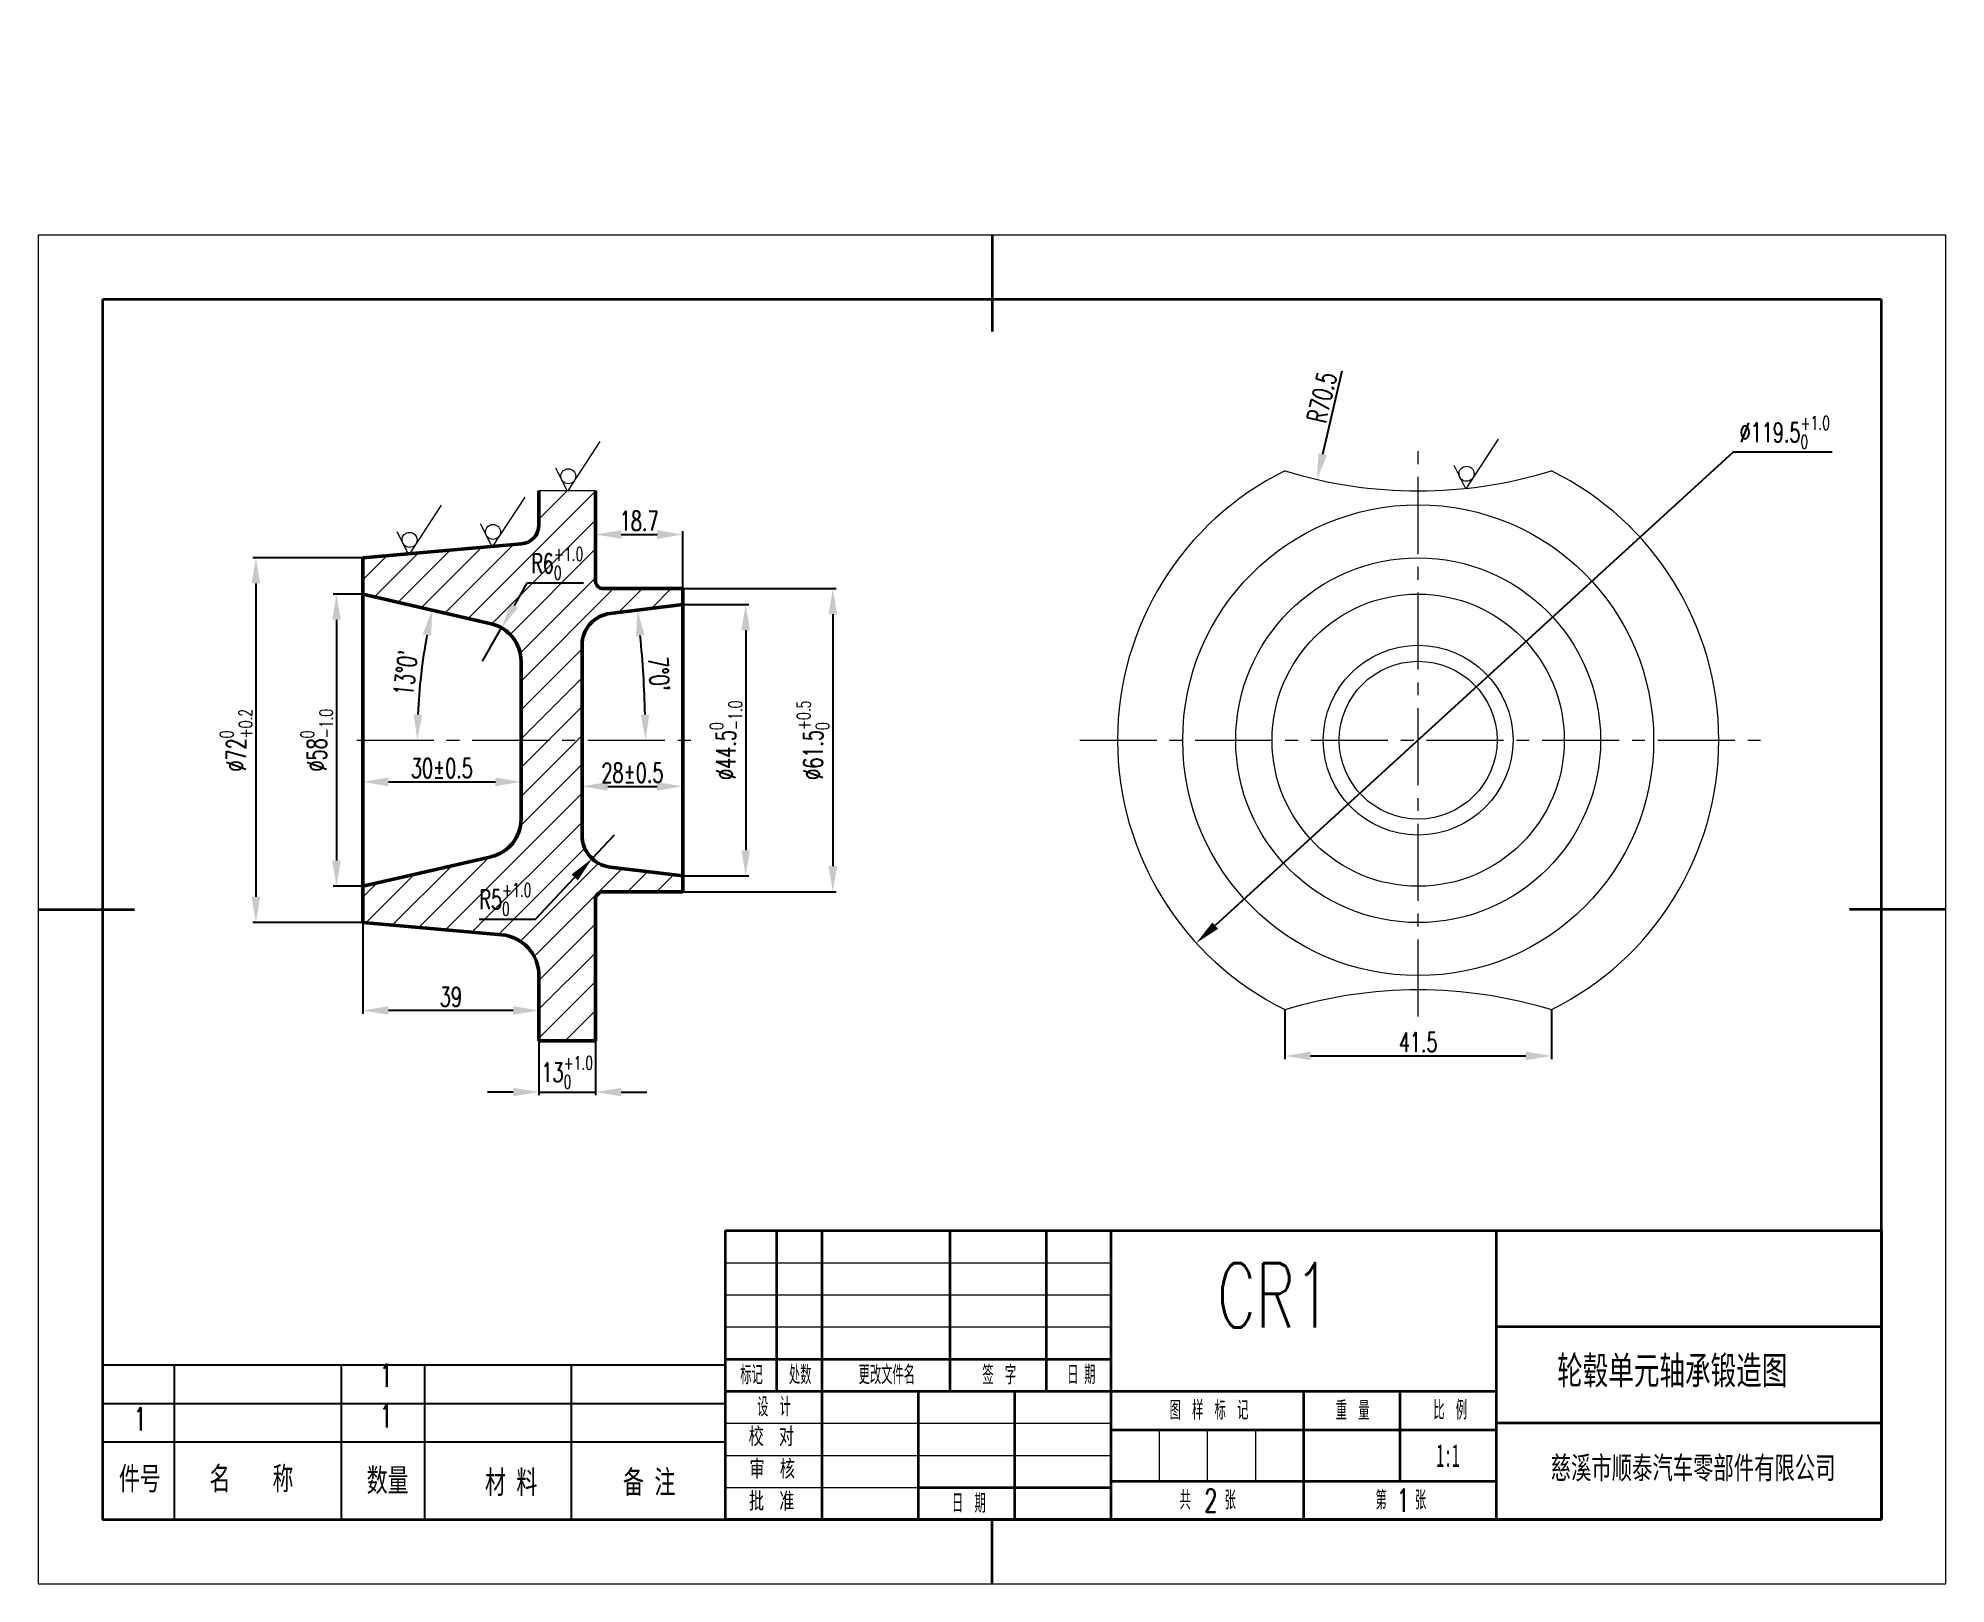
# Model space of a CAD drawing. Header units: millimetres. Extents: x -148 to 148, y -105 to 136.
import ezdxf
from ezdxf.enums import TextEntityAlignment as Align

# ---------------------------------------------------------------- set-up
doc = ezdxf.new("R2010")
doc.units = ezdxf.units.MM
doc.linetypes.add('点画线', pattern=[18, 12, -2, 2, -2])
doc.linetypes.add('虚线', pattern=[2, 1, -1])
doc.layers.get('0').update_dxf_attribs({"lineweight": 35})
for name, color, linetype, lineweight, true_color in [('中心线层', 1, '点画线', 18, 0xff0000), ('尺寸线层', 3, 'Continuous', 18, 0x00ff00), ('虚线层', 6, '虚线', 18, 0xff00ff)]:
    doc.layers.add(name, color=color, linetype=linetype, lineweight=lineweight, true_color=true_color)
doc.layers.add('尺寸线', color=3, linetype='Continuous', lineweight=15)
doc.layers.add('细实线层', color=7, linetype='Continuous', lineweight=18)
doc.styles.get("Standard").update_dxf_attribs({"font": 'romans.shx', "width": 0.67})
doc.styles.add('标准', font='', dxfattribs={"width": 0.5})
doc.styles.get('标准').set_extended_font_data('仿宋_gb2312')
doc.dimstyles.new('标准', dxfattribs={"dimtxt": 3, "dimasz": 4, "dimexe": 0.5, "dimexo": 0, "dimtad": 1, "dimtoh": 1, "dimdec": 1, "dimdsep": 46, "dimtxsty": 'Standard', "dimcen": 0, "dimdle": 6, "dimaunit": 1, "dimazin": 2, "dimtfac": 1, "dimtdec": 1, "dimtmove": 0, "dimatfit": 3, "dimldrblk": 'CLOSED', "dimfxl": 1, "dimtolj": 1, "dimarcsym": 0})

# ---------------------------------------------------------------- blocks, each defined once
blk = doc.blocks.new('*X2')
at = {"linetype": 'Continuous', "lineweight": 18}
for p, q in [((148.5, 105), (-148.5, 105)), ((-148.5, 105), (-148.5, -105)), ((148.5, -105), (148.5, 105)), ((-148.5, -105), (148.5, -105))]:
    blk.add_line(p, q, dxfattribs=at)
at = {"linetype": 'Continuous', "lineweight": 35}
for p, q in [((0, 105), (0, 90)), ((138.5, 95), (-138.5, 95)), ((138.5, -95), (138.5, 95)), ((-148.5, 0), (-133.5, 0)), ((148.5, 0), (133.5, 0)), ((-138.5, -95), (138.5, -95)), ((0, -105), (0, -95))]:
    blk.add_line(p, q, dxfattribs=at)
blk.add_line((-138.5, 95), (-138.5, -95))
blk = doc.blocks.new('*X3')
at = {"linetype": 'Continuous', "lineweight": 35}
for p, q in [((-180, 0), (-180, 45)), ((-180, 45), (0, 45)), ((-172, 20), (-172, 45)), ((-165, 45), (-165, 0)), ((-145, 20), (-145, 45)), ((-130, 20), (-130, 45)), ((-120, 45), (-120, 0)), ((-60, 45), (-60, 0)), ((0, 45), (0, 0)), ((0, 30), (-60, 30)), ((-180, 25), (-120, 25)), ((-180, 20), (-60, 20)), ((-150, 20), (-150, 0)), ((-135, 20), (-135, 0)), ((-90, 20), (-90, 0)), ((-75, 20), (-75, 6)), ((0, 15), (-60, 15)), ((-120, 14), (-60, 14)), ((-120, 6), (-60, 6)), ((-150, 5), (-120, 5)), ((0, 0), (-180, 0))]:
    blk.add_line(p, q, dxfattribs=at)
at = {"layer": '细实线层', "linetype": 'Continuous', "lineweight": 18}
for p, q in [((-180, 40), (-120, 40)), ((-180, 35), (-120, 35)), ((-180, 30), (-120, 30)), ((-180, 15), (-120, 15)), ((-112.5, 14), (-112.5, 6)), ((-105, 14), (-105, 6)), ((-97.5, 14), (-97.5, 6)), ((-180, 10), (-120, 10)), ((-180, 5), (-150, 5))]:
    blk.add_line(p, q, dxfattribs=at)
at = {"linetype": 'Continuous', "lineweight": 18, "char_height": 2.574, "attachment_point": 5, "line_spacing_factor": 1.15057, "style": '标准'}
for s, insert, width in [('标记', (-175.94, 22.5), 8), ('处数', (-168.36, 22.5), 7), ('更改文件名', (-154.88, 22.5), 20), ('签  字', (-137.37, 22.5), 15), ('日 期', (-124.6, 22.5), 10), ('设  计', (-172.43, 17.5), 15), ('图  样  标  记', (-104.72, 17), 30), ('重  量', (-82.35, 17), 15), ('比  例', (-67.17, 17), 15), ('日  期', (-142.1, 2.5), 15), ('共      张', (-104.91, 3), 30), ('第     张', (-74.84, 3), 30)]:
    blk.add_mtext(s, dxfattribs=dict(at, insert=insert, width=width))
at = {"color": 0, "linetype": 'Continuous', "style": '标准'}
for tag, height, p in [('标记D', 2.45, (-176, 42.5)), ('处数D', 2.45, (-168.5, 42.5)), ('更改文件_编号D', 2.45, (-155, 42.5)), ('标记签名D', 2.45, (-137.5, 42.5)), ('单位名称', 6.86, (-30, 37.5)), ('标记C', 2.45, (-176, 37.5)), ('处数C', 2.45, (-168.5, 37.5)), ('更改文件_编号C', 2.45, (-155, 37.5)), ('标记签名C', 2.45, (-137.5, 37.5)), ('标记B', 2.45, (-176, 32.5)), ('处数B', 2.45, (-168.5, 32.5)), ('更改文件_编号B', 2.45, (-155, 32.5)), ('标记签名B', 2.45, (-137.5, 32.5)), ('材料名称', 3.43, (-90, 32.5)), ('标记A', 2.45, (-176, 27.5)), ('处数A', 2.45, (-168.5, 27.5)), ('更改文件_编号A', 2.45, (-155, 27.5)), ('标记签名A', 2.45, (-137.5, 27.5)), ('图纸名称', 6.86, (-30, 22.5)), ('设计_人员编号', 2.45, (-157.5, 17.5)), ('设计_日期', 2.45, (-142.5, 17.5)), ('重量', 3.43, (-82.5, 10)), ('图纸比例', 3.56, (-67.5, 10)), ('图纸编号', 6.86, (-30, 7.5)), ('页数', 2.45, (-105, 3)), ('页码', 2.45, (-75, 3))]:
    blk.add_attdef(tag, text='', height=height, dxfattribs=at).set_placement(p, align=Align.MIDDLE_CENTER)
for tag, height, width, p in [('标记_日期D', 2.45, 0.932686, (-125, 42.5)), ('标记_日期C', 2.45, 0.932686, (-125, 37.5)), ('标记_日期B', 2.45, 0.932686, (-125, 32.5)), ('标记_日期A', 2.45, 0.932686, (-125, 27.5)), ('图样标记A', 3.43, 0.556375, (-116.25, 10)), ('图样标记B', 3.43, 0.556375, (-108.75, 10)), ('图样标记C', 3.43, 0.556375, (-101.25, 10)), ('图样标记D', 3.43, 0.556375, (-93.75, 10))]:
    blk.add_attdef(tag, text='', height=height, dxfattribs=dict(at, width=width)).set_placement(p, align=Align.MIDDLE_CENTER)
blk = doc.blocks.new('*D67')
at = {"layer": '尺寸线层', "color": 0, "lineweight": -2}
for p, q in [((-97.97, 54.77), (-115.1, 54.77)), ((-114.6, 50.77), (-114.6, 1.97)), ((-97.97, -2.03), (-115.1, -2.03))]:
    blk.add_line(p, q, dxfattribs=at)
at = {"layer": '尺寸线层', "color": 0}
for points in [[(-115.27, 50.77), (-113.93, 50.77), (-114.6, 54.77)], [(-115.27, 1.97), (-113.93, 1.97), (-114.6, -2.03)]]:
    blk.add_solid(points, dxfattribs=at)
at = {"layer": '尺寸线层', "color": 0, "insert": (-117.68, 26.37), "char_height": 3, "attachment_point": 5, "rotation": 90}
blk.add_mtext('\\A1;%%C72{\\H0.7x;\\S0^ +0.2;}', dxfattribs=at)
blk = doc.blocks.new('_CLOSED')
at = {"color": 0, "linetype": 'ByBlock', "lineweight": -2}
for p, q in [((-1, 0.166667), (0, 0)), ((-1, 0.166667), (-1, -0.166667)), ((0, 0), (-1, -0.166667)), ((0, 0), (-1, 0))]:
    blk.add_line(p, q, dxfattribs=at)
blk = doc.blocks.new('*D68')
at = {"layer": '尺寸线层', "color": 0, "lineweight": -2}
for p, q in [((-48.13, 49.97), (-24.28, 49.97)), ((-24.78, 45.97), (-24.78, 6.77)), ((-48.13, 2.77), (-24.28, 2.77))]:
    blk.add_line(p, q, dxfattribs=at)
at = {"layer": '尺寸线层', "color": 0}
for points in [[(-25.45, 45.97), (-24.12, 45.97), (-24.78, 49.97)], [(-25.45, 6.77), (-24.12, 6.77), (-24.78, 2.77)]]:
    blk.add_solid(points, dxfattribs=at)
at = {"layer": '尺寸线层', "color": 0, "insert": (-27.86, 26.37), "char_height": 3, "attachment_point": 5, "rotation": 90}
blk.add_mtext('\\A1;%%C61.5{\\H0.7x;\\S+0.5^ 0;}', dxfattribs=at)
blk = doc.blocks.new('*D69')
at = {"layer": '尺寸线层', "color": 0, "lineweight": -2}
for p, q in [((-61.73, 51.17), (-61.73, 58.9)), ((-57.73, 58.4), (-52.13, 58.4)), ((-48.13, 49.97), (-48.13, 58.9))]:
    blk.add_line(p, q, dxfattribs=at)
at = {"layer": '尺寸线层', "color": 0}
for points in [[(-57.73, 59.06), (-57.73, 57.73), (-61.73, 58.4)], [(-52.13, 59.06), (-52.13, 57.73), (-48.13, 58.4)]]:
    blk.add_solid(points, dxfattribs=at)
at = {"layer": '尺寸线层', "color": 0, "insert": (-54.93, 60.52), "char_height": 3, "attachment_point": 5}
blk.add_mtext('\\A1;18.7', dxfattribs=at)
blk = doc.blocks.new('*D70')
at = {"layer": '尺寸线层', "color": 0, "lineweight": -2}
for p, q in [((-48.13, 47.5), (-37.85, 47.5)), ((-38.35, 43.5), (-38.35, 9.23)), ((-48.13, 5.23), (-37.85, 5.23))]:
    blk.add_line(p, q, dxfattribs=at)
at = {"layer": '尺寸线层', "color": 0}
for points in [[(-39.01, 43.5), (-37.68, 43.5), (-38.35, 47.5)], [(-39.01, 9.23), (-37.68, 9.23), (-38.35, 5.23)]]:
    blk.add_solid(points, dxfattribs=at)
at = {"layer": '尺寸线层', "color": 0, "insert": (-41.42, 26.37), "char_height": 3, "attachment_point": 5, "rotation": 90}
blk.add_mtext('\\A1;%%C44.5{\\H0.7x;\\S0^ -1.0;}', dxfattribs=at)
blk = doc.blocks.new('*D55')
at = {"layer": '尺寸线层', "color": 0, "lineweight": -2}
for p, q in [((-72.4, 50.82), (-74.38, 47.34)), ((-63.61, 50.82), (-72.4, 50.82)), ((-79.32, 38.65), (-76.35, 43.87))]:
    blk.add_line(p, q, dxfattribs=at)
at = {"layer": '尺寸线层', "color": 0}
blk.add_solid([(-74.95, 47.67), (-73.8, 47.01), (-76.35, 43.87)], dxfattribs=at)
at = {"layer": '尺寸线层', "color": 0, "insert": (-67.69, 53.9), "char_height": 3, "attachment_point": 5}
blk.add_mtext('\\A1;R6{\\H0.7x;\\S+1.0^ 0;}', dxfattribs=at)
blk = doc.blocks.new('*D60')
at = {"layer": '尺寸线层', "color": 0, "lineweight": -2}
blk.add_arc((-220.26, 26.37), 166.3, 1.3782, 5.6218, dxfattribs=at)
at = {"layer": '尺寸线层', "color": 0}
for points in [[(-55.42, 42.58), (-54.09, 42.73), (-55.2, 46.63)], [(-53.34, 30.37), (-54.67, 30.36), (-53.96, 26.37)]]:
    blk.add_solid(points, dxfattribs=at)
at = {"layer": '尺寸线层', "color": 0, "insert": (-51.86, 36.67), "char_height": 3, "attachment_point": 5, "rotation": 273.5}
blk.add_mtext("\\A1;7°0'", dxfattribs=at)
blk = doc.blocks.new('*D61')
at = {"layer": '尺寸线层', "color": 0, "lineweight": -2}
for p, q in [((-58.83, 11.58), (-62.25, 7.93)), ((-71.05, -1.5), (-64.98, 5)), ((-79.84, -1.5), (-71.05, -1.5))]:
    blk.add_line(p, q, dxfattribs=at)
at = {"layer": '尺寸线层', "color": 0}
blk.add_solid([(-65.46, 5.46), (-64.49, 4.55), (-62.25, 7.93)], dxfattribs=at)
at = {"layer": '尺寸线层', "color": 0, "insert": (-75.76, 1.57), "char_height": 3, "attachment_point": 5}
blk.add_mtext('\\A1;R5{\\H0.7x;\\S+1.0^ 0;}', dxfattribs=at)
blk = doc.blocks.new('*D62')
at = {"layer": '尺寸线层', "color": 0, "lineweight": -2}
blk.add_arc((0.57, 26.37), 90.04, 169.5455, 177.4545, dxfattribs=at)
at = {"layer": '尺寸线层', "color": 0}
for points in [[(-88.63, 42.84), (-87.32, 42.57), (-87.16, 46.62)], [(-88.71, 30.35), (-90.05, 30.38), (-89.47, 26.37)]]:
    blk.add_solid(points, dxfattribs=at)
at = {"layer": '尺寸线层', "color": 0, "insert": (-91.28, 36.83), "char_height": 3, "attachment_point": 5, "rotation": 83.5}
blk.add_mtext("\\A1;13°0'", dxfattribs=at)
blk = doc.blocks.new('*D63')
at = {"layer": '尺寸线层', "color": 0, "lineweight": -2}
for p, q in [((-97.97, 49.12), (-102.55, 49.12)), ((-102.05, 45.12), (-102.05, 7.62)), ((-97.97, 3.62), (-102.55, 3.62))]:
    blk.add_line(p, q, dxfattribs=at)
at = {"layer": '尺寸线层', "color": 0}
for points in [[(-102.72, 45.12), (-101.38, 45.12), (-102.05, 49.12)], [(-102.72, 7.62), (-101.38, 7.62), (-102.05, 3.62)]]:
    blk.add_solid(points, dxfattribs=at)
at = {"layer": '尺寸线层', "color": 0, "insert": (-105.13, 26.37), "char_height": 3, "attachment_point": 5, "rotation": 90}
blk.add_mtext('\\A1;%%C58{\\H0.7x;\\S0^ -1.0;}', dxfattribs=at)
blk = doc.blocks.new('*D64')
at = {"layer": '尺寸线层', "color": 0, "lineweight": -2}
for p, q in [((-63.83, 18.97), (-63.83, 19.68)), ((-59.83, 19.18), (-52.13, 19.18)), ((-48.13, 18.97), (-48.13, 19.68))]:
    blk.add_line(p, q, dxfattribs=at)
at = {"layer": '尺寸线层', "color": 0}
for points in [[(-59.83, 19.85), (-59.83, 18.51), (-63.83, 19.18)], [(-52.13, 19.85), (-52.13, 18.51), (-48.13, 19.18)]]:
    blk.add_solid(points, dxfattribs=at)
at = {"layer": '尺寸线层', "color": 0, "insert": (-55.98, 21.3), "char_height": 3, "attachment_point": 5}
blk.add_mtext('\\A1;28%%P0.5', dxfattribs=at)
blk = doc.blocks.new('*D65')
at = {"layer": '尺寸线层', "color": 0, "lineweight": -2}
for p, q in [((-97.97, 19.18), (-97.97, 20.38)), ((-93.97, 19.88), (-77.32, 19.88)), ((-73.32, 19.18), (-73.32, 20.38))]:
    blk.add_line(p, q, dxfattribs=at)
at = {"layer": '尺寸线层', "color": 0}
for points in [[(-93.97, 20.55), (-93.97, 19.21), (-97.97, 19.88)], [(-77.32, 20.55), (-77.32, 19.21), (-73.32, 19.88)]]:
    blk.add_solid(points, dxfattribs=at)
at = {"layer": '尺寸线层', "color": 0, "insert": (-85.65, 22), "char_height": 3, "attachment_point": 5}
blk.add_mtext('\\A1;30%%P0.5', dxfattribs=at)
blk = doc.blocks.new('粗糙度(不加工)')
for p, q in [((4.62, 8), (0, 0)), ((0, 0), (-2.02, 3.5))]:
    blk.add_line(p, q)
blk.add_circle((0, 2.33), 1.17)
blk = doc.blocks.new('*D66')
at = {"layer": '尺寸线层', "color": 0, "lineweight": -2}
for p, q in [((115.41, 71.22), (34.76, -2.51)), ((130.81, 71.22), (115.41, 71.22))]:
    blk.add_line(p, q, dxfattribs=at)
at = {"layer": '尺寸线层', "color": 0}
blk.add_solid([(34.31, -2.02), (35.21, -3), (31.8, -5.21)], dxfattribs=at)
at = {"layer": '尺寸线层', "color": 0, "insert": (123.42, 74.3), "char_height": 3, "attachment_point": 5}
blk.add_mtext('\\A1;%%C119.5{\\H0.7x;\\S+1.0^ 0;}', dxfattribs=at)
blk = doc.blocks.new('*D56')
at = {"layer": '尺寸线', "color": 0, "lineweight": -2}
for p, q in [((-97.97, -2.03), (-97.97, -16.22)), ((-74.53, -15.72), (-93.97, -15.72)), ((-70.53, -20.43), (-70.53, -15.22))]:
    blk.add_line(p, q, dxfattribs=at)
at = {"layer": '尺寸线', "color": 0}
for points in [[(-93.97, -15.05), (-93.97, -16.38), (-97.97, -15.72)], [(-74.53, -15.05), (-74.53, -16.38), (-70.53, -15.72)]]:
    blk.add_solid(points, dxfattribs=at)
at = {"layer": '尺寸线', "color": 0, "insert": (-84.25, -13.59), "char_height": 3, "attachment_point": 5}
blk.add_mtext('\\A1;39', dxfattribs=at)
blk = doc.blocks.new('*D57')
at = {"layer": '尺寸线层', "color": 0, "lineweight": -2}
for p, q in [((-70.53, -20.43), (-70.53, -28.92)), ((-61.73, -20.43), (-61.73, -28.92)), ((-74.53, -28.42), (-78.53, -28.42)), ((-70.53, -28.42), (-61.73, -28.42)), ((-57.73, -28.42), (-53.73, -28.42))]:
    blk.add_line(p, q, dxfattribs=at)
at = {"layer": '尺寸线层', "color": 0}
for points in [[(-74.53, -27.76), (-74.53, -29.09), (-70.53, -28.42)], [(-57.73, -27.76), (-57.73, -29.09), (-61.73, -28.42)]]:
    blk.add_solid(points, dxfattribs=at)
at = {"layer": '尺寸线层', "color": 0, "insert": (-66.13, -25.35), "char_height": 3, "attachment_point": 5}
blk.add_mtext('\\A1;13{\\H0.7x;\\S+1.0^ 0;}', dxfattribs=at)
blk = doc.blocks.new('*D58')
at = {"layer": '虚线层', "color": 0, "linetype": 'ByBlock', "lineweight": -2}
blk.add_line((54.45, 83.83), (51.48, 70.87), dxfattribs=at)
at = {"layer": '虚线层', "color": 0, "linetype": 'ByBlock'}
blk.add_solid([(50.83, 71.02), (52.13, 70.72), (50.59, 66.97)], dxfattribs=at)
at = {"layer": '虚线层', "color": 0, "linetype": 'ByBlock', "insert": (51.35, 79.77), "char_height": 3, "attachment_point": 5, "rotation": 77.0859}
blk.add_mtext('\\A1;R70.5', dxfattribs=at)
blk = doc.blocks.new('*D59')
at = {"layer": '虚线层', "color": 0, "linetype": 'ByBlock', "lineweight": -2}
for p, q in [((45.6, -15.58), (45.6, -23.29)), ((87.1, -15.58), (87.1, -23.29)), ((49.6, -22.79), (83.1, -22.79))]:
    blk.add_line(p, q, dxfattribs=at)
at = {"layer": '虚线层', "color": 0, "linetype": 'ByBlock'}
for points in [[(49.6, -22.12), (49.6, -23.45), (45.6, -22.79)], [(83.1, -22.12), (83.1, -23.45), (87.1, -22.79)]]:
    blk.add_solid(points, dxfattribs=at)
at = {"layer": '虚线层', "color": 0, "linetype": 'ByBlock', "insert": (66.35, -20.66), "char_height": 3, "attachment_point": 5}
blk.add_mtext('\\A1;41.5', dxfattribs=at)

msp = doc.modelspace()

# ---------------------------------------------------------------- hatches: boundary and pattern name
at = {"layer": '虚线层', "linetype": 'ByBlock'}
h = msp.add_hatch(dxfattribs=at)
h.set_pattern_fill('ANSI31', color=256, style=0)
h.set_pattern_definition([(45, (-498.0223, 55.3916), (-2.245064, 2.245064), [])])
h.paths.add_polyline_path([(-61.73, 65.19), (-66.07, 65.19), (-66.1, 65.14), (-66.13, 65.19), (-70.53, 65.19), (-70.53, 59.91, -0.388909), (-73.27, 56.92), (-77.78, 56.53), (-77.81, 56.47), (-77.84, 56.52), (-90.7, 55.4), (-90.81, 55.23), (-90.89, 55.38), (-97.97, 54.77), (-97.97, 49.12), (-77.97, 44.5, -0.349216), (-73.32, 38.65), (-73.32, 26.37), (-63.83, 26.37), (-63.83, 41.15, -0.378866), (-59.44, 46.11), (-48.13, 47.5), (-48.13, 49.97), (-60.53, 49.97, -0.414214), (-61.73, 51.17)])
h.paths.add_polyline_path([(-61.73, 1.57, -0.414214), (-60.53, 2.77), (-48.13, 2.77), (-48.13, 5.23), (-59.44, 6.62, -0.378866), (-63.83, 11.58), (-63.83, 26.37), (-73.32, 26.37), (-73.32, 14.08, -0.349216), (-77.97, 8.23), (-97.97, 3.62), (-97.97, -2.03), (-76.37, -3.92, -0.388909), (-70.53, -10.3), (-70.53, -20.43), (-61.73, -20.43)])
h.paths.add_polyline_path([(-80.59, 4.77), (-70.92, 4.77), (-70.92, -1.63), (-80.59, -1.63)], flags=24)

# ---------------------------------------------------------------- linework, layer by layer
at = {"layer": '中心线层'}
for p, q in [((66.35, -16.64), (66.35, 71.42)), ((13.65, 26.37), (121.52, 26.37))]:
    msp.add_line(p, q, dxfattribs=at)
at = {"layer": '细实线层', "linetype": 'Continuous', "lineweight": 50}
for p, q in [((-70.53, 65.19), (-70.53, 59.91)), ((-61.73, 51.17), (-61.73, 65.19)), ((-73.27, 56.92), (-97.97, 54.77)), ((-97.97, 26.37), (-97.97, 54.77)), ((-97.97, 49.12), (-77.97, 44.5)), ((-48.13, 49.97), (-60.53, 49.97)), ((-48.13, 49.97), (-48.13, 26.37)), ((-59.44, 46.11), (-48.13, 47.5)), ((-73.32, 26.37), (-73.32, 38.65)), ((-63.83, 41.15), (-63.83, 26.37)), ((-97.97, 26.37), (-97.97, -2.03)), ((-73.32, 26.37), (-73.32, 14.08)), ((-63.83, 11.58), (-63.83, 26.37)), ((-48.13, 2.77), (-48.13, 26.37)), ((-97.97, 3.62), (-77.97, 8.23)), ((-59.44, 6.62), (-48.13, 5.23)), ((-61.73, 1.57), (-61.73, -20.43)), ((-48.13, 2.77), (-60.53, 2.77)), ((-76.37, -3.92), (-97.97, -2.03)), ((-70.53, -20.43), (-70.53, -10.3)), ((-70.53, -20.43), (-61.73, -20.43))]:
    msp.add_line(p, q, dxfattribs=at)
at = {"layer": '细实线层'}
msp.add_line((-61.73, 65.19), (-70.53, 65.19), dxfattribs=at)
at = {"layer": '细实线层', "color": 1, "linetype": '点画线', "lineweight": 18, "true_color": 0xff0000}
msp.add_line((-98.91, 26.37), (-46.01, 26.37), dxfattribs=at)
at = {"layer": '细实线层', "linetype": 'Continuous', "lineweight": 25}
for p, q in [((-138.4, -70.91), (-41.52, -70.91)), ((-127.27, -94.88), (-127.27, -70.91)), ((-101.25, -94.91), (-101.25, -70.91)), ((-88.31, -94.88), (-88.31, -70.91)), ((-65.44, -94.91), (-65.44, -70.91)), ((-138.4, -76.91), (-41.52, -76.91)), ((-138.4, -82.91), (-41.52, -82.91)), ((-116.25, -94.91), (-116.25, -94.88)), ((-102.75, -94.91), (-102.75, -94.88)), ((-65.79, -94.91), (-65.79, -94.88))]:
    msp.add_line(p, q, dxfattribs=at)
at = {"layer": '细实线层'}
for points in [[(45.6, 68.31, 0.074832), (66.35, 65.19, 0.074832), (87.1, 68.31)], [(45.6, -15.58, -0.074832), (66.35, -12.46, -0.074832), (87.1, -15.58)]]:
    msp.add_lwpolyline(points, format="xyb", dxfattribs=at)
for radius in [36.66, 28.4, 22.75, 14.78, 12.29]:
    msp.add_circle((66.35, 26.37), radius, dxfattribs=at)
for start, end in [(116.3195, 243.6805), (296.3195, 63.6805)]:
    msp.add_arc((66.35, 26.37), 46.8, start, end, dxfattribs=at)
at = {"layer": '细实线层', "linetype": 'Continuous', "lineweight": 50}
for centre, radius, start, end in [((-73.53, 59.91), 3, 274.9939, 360), ((-60.53, 51.17), 1.2, 180, 270), ((-58.83, 41.15), 5, 97, 180), ((-79.32, 38.65), 6, 0, 77), ((-79.32, 14.08), 6, 283, 0), ((-58.83, 11.58), 5, 180, 263), ((-60.53, 1.57), 1.2, 90, 180), ((-76.93, -10.3), 6.4, 0, 85.0061)]:
    msp.add_arc(centre, radius, start, end, dxfattribs=at)

# ---------------------------------------------------------------- block references
msp.add_blockref('*X2', (0, 0))
ref = msp.add_blockref('*X3', (138.5, -95))
ref.add_attrib('图纸比例', '1:1', dxfattribs={"color": 0, "linetype": 'Continuous', "height": 3.564, "style": '标准', "width": 0.5}).set_placement((71, -85), align=Align.MIDDLE_CENTER)
at = {"layer": '尺寸线', "rotation": 356.733830815995}
for p in [(-66.1, 65.14), (73.75, 65.53), (-90.81, 55.23), (-77.81, 56.47)]:
    msp.add_blockref('粗糙度(不加工)', p, dxfattribs=at)

# ---------------------------------------------------------------- texts
at = {"insert": (35.05, -55.06), "char_height": 10, "width": 49.1832, "attachment_point": 1}
msp.add_mtext('CR1', dxfattribs=at)
at = {"layer": '尺寸线层', "linetype": 'Continuous', "lineweight": 18, "line_spacing_factor": 1.15057}
for s, insert, char_height, width, attachment_point in [('1', (-95.36, -74.34), 3.56, 2.4672, 7), ('{\\f仿宋_gb2312|b0|i0|c134|p34;轮毂单元轴承锻造图}', (87.99, -69.59), 4.3562, 54.0865, 1), ('1', (-95.34, -80.67), 3.56, 2.4672, 7), ('1', (-132.63, -79.33), 3.56, 2.4672, 5), ('校  对', (-37.89, -80.71), 2.574, 19.0389, 1), ('审  核', (-37.75, -85.76), 2.574, 19.0389, 1), ('批  准', (-37.83, -90.76), 2.574, 19.0389, 1), ('2', (33.04, -90.26), 3.56, 8.0548, 1), ('1', (63.01, -90.24), 3.56, 7.01, 1)]:
    msp.add_mtext(s, dxfattribs=dict(at, insert=insert, char_height=char_height, width=width, attachment_point=attachment_point))
at = {"layer": '细实线层', "linetype": 'Continuous', "lineweight": 18, "attachment_point": 5, "line_spacing_factor": 1.15057}
for s, insert, char_height, width in [('慈溪市顺泰汽车零部件有限公司', (109.15, -87.13), 3.4652, 70.5737), ('件号', (-132.67, -88.79), 3.564, 11.7), ('名    称', (-115.29, -88.77), 3.564, 28.8933), ('数量', (-94.09, -89.05), 3.564, 11.7), ('材 料 ', (-74.86, -89.34), 3.564, 20.2967), ('备 注', (-53.37, -89.32), 3.564, 15.9984)]:
    msp.add_mtext(s, dxfattribs=dict(at, insert=insert, char_height=char_height, width=width))

# ---------------------------------------------------------------- dimensions: what is measured, and where the dimension line sits
at = {"layer": '尺寸线'}
dim = msp.add_linear_dim(base=(-97.97, -15.72), p1=(-70.53, -20.43), p2=(-97.97, -2.03), text='39', dimstyle='标准', dxfattribs=at)
dim.commit()
dim.dimension.update_dxf_attribs({"geometry": '*D56', "text_midpoint": (-84.25, -13.59)})
at = {"layer": '尺寸线层'}
dim = msp.add_diameter_dim_2p(p1=(100.89, 57.94), p2=(31.8, -5.21), text='%%C119.5{\\H0.7x;\\S+1.0^ 0;}', dimstyle='标准', override={"dimtmove": 1}, dxfattribs=at)
dim.commit()
dim.dimension.update_dxf_attribs({"geometry": '*D66', "text_midpoint": (115.41, 71.22), "dimtype": 163})
for base, p1, p2, text, picture, middle in [((-48.13, 58.4), (-61.73, 51.17), (-48.13, 49.97), '18.7', '*D69', (-54.93, 60.52)), ((-73.32, 19.88), (-97.97, 19.18), (-73.32, 19.18), '30%%P0.5', '*D65', (-85.65, 22)), ((-48.13, 19.18), (-63.83, 18.97), (-48.13, 18.97), '28%%P0.5', '*D64', (-55.98, 21.3))]:
    dim = msp.add_linear_dim(base=base, p1=p1, p2=p2, text=text, dimstyle='标准', dxfattribs=at)
    dim.commit()
    dim.dimension.update_dxf_attribs({"geometry": picture, "text_midpoint": middle})
for base, p1, p2, text, picture, middle in [((-114.6, -2.03), (-97.97, 54.77), (-97.97, -2.03), '%%C72{\\H0.7x;\\S0^ +0.2;}', '*D67', (-117.68, 26.37)), ((-102.05, 3.62), (-97.97, 49.12), (-97.97, 3.62), '%%C58{\\H0.7x;\\S0^ -1.0;}', '*D63', (-105.13, 26.37)), ((-38.35, 5.23), (-48.13, 47.5), (-48.13, 5.23), '%%C44.5{\\H0.7x;\\S0^ -1.0;}', '*D70', (-41.42, 26.37))]:
    dim = msp.add_linear_dim(base=base, p1=p1, p2=p2, angle=90, text=text, dimstyle='标准', dxfattribs=at)
    dim.commit()
    dim.dimension.update_dxf_attribs({"geometry": picture, "text_midpoint": middle})
for center, mpoint, picture, middle in [((-79.32, 38.65), (-76.35, 43.87), '*D55', (-67.69, 53.9)), ((-58.83, 11.58), (-62.25, 7.93), '*D61', (-75.76, 1.57))]:
    dim = msp.add_radius_dim(center=center, mpoint=mpoint, text='<>{\\H0.7x;\\S+1.0^ 0;}', dimstyle='标准', dxfattribs=at)
    dim.commit()
    dim.dimension.update_dxf_attribs({"geometry": picture, "text_midpoint": middle})
for base, line2, picture, middle in [((-88.4399, 39.9341), ((-97.9697, 49.1167), (-77.9724, 44.4999)), '*D62', (-91.2845, 36.8319)), ((-54.0946, 33.1365), ((-59.4435, 46.1112), (-48.1297, 47.5004)), '*D60', (-51.8607, 36.6654))]:
    dim = msp.add_angular_dim_2l(base=base, line1=((-98.9122, 26.3659), (-46.0079, 26.3659)), line2=line2, dimstyle='标准', dxfattribs=at)
    dim.commit()
    dim.dimension.update_dxf_attribs({"geometry": picture, "text_midpoint": middle})
dim = msp.add_linear_dim(base=(-24.78, 2.77), p1=(-48.13, 49.97), p2=(-48.13, 2.77), angle=90, text='%%C61.5{\\H0.7x;\\S+0.5^ 0;}', dimstyle='标准', dxfattribs=at)
dim.commit()
dim.dimension.update_dxf_attribs({"geometry": '*D68', "text_midpoint": (-24.78, 26.37), "dimtype": 160})
dim = msp.add_linear_dim(base=(-61.73, -28.42), p1=(-70.53, -20.43), p2=(-61.73, -20.43), text='13{\\H0.7x;\\S+1.0^ 0;}', dimstyle='标准', dxfattribs=at)
dim.commit()
dim.dimension.update_dxf_attribs({"geometry": '*D57', "text_midpoint": (-66.13, -28.42), "dimtype": 160})
at = {"layer": '虚线层', "linetype": 'ByBlock'}
dim = msp.add_radius_dim(center=(66.35, 135.69), mpoint=(50.59, 66.97), dimstyle='标准', dxfattribs=at)
dim.commit()
dim.dimension.update_dxf_attribs({"geometry": '*D58', "text_midpoint": (53.42, 79.3), "dimtype": 164})
dim = msp.add_linear_dim(base=(87.1, -22.79), p1=(45.6, -15.58), p2=(87.1, -15.58), dimstyle='标准', dxfattribs=at)
dim.commit()
dim.dimension.update_dxf_attribs({"geometry": '*D59', "text_midpoint": (66.35, -20.66)})

doc.saveas('drawing.dxf')
